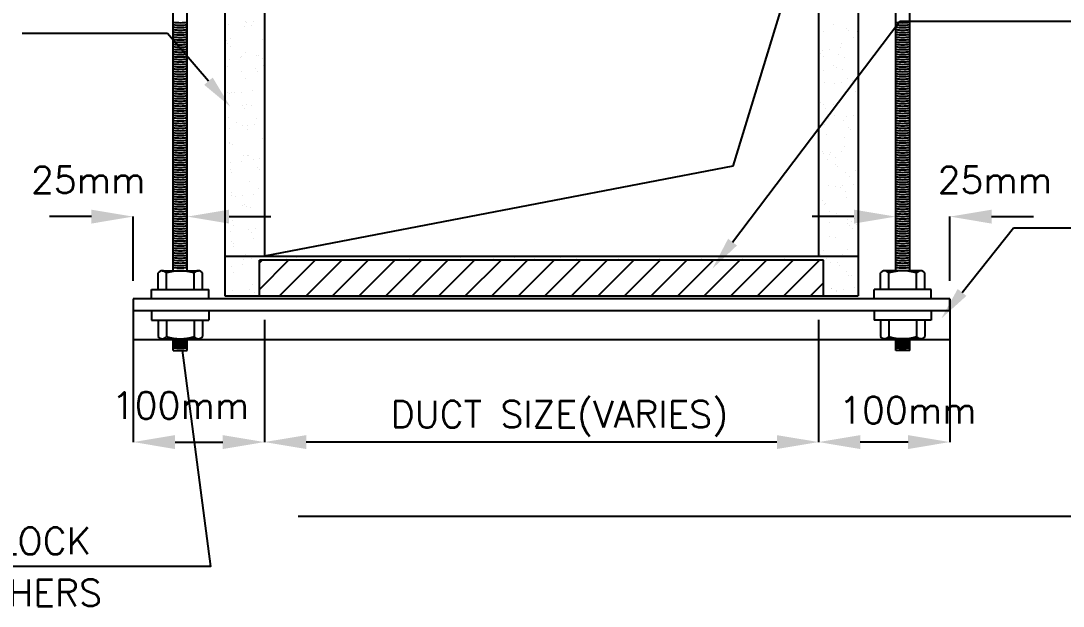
# Model space of a CAD drawing. Header units: millimetres. Extents: x 0 to 531, y -4 to 262.
# Drawn here: x 235.57 to 254.2, y 133.32 to 143.79 of the extents above; entities that cross this region are included whole.
import ezdxf
from ezdxf.enums import TextEntityAlignment as Align

# ---------------------------------------------------------------- set-up
doc = ezdxf.new("R2010")
doc.units = ezdxf.units.MM
for name, color, linetype in [('DUCT', 7, 'Continuous'), ('L', 7, 'Continuous'), ('text', 7, 'Continuous')]:
    doc.layers.add(name, color=color, linetype=linetype)
doc.styles.add('ROMANC', font='romans.shx', dxfattribs={"width": 0.65, "height": 200})

msp = doc.modelspace()

# ---------------------------------------------------------------- linework, layer by layer
for p, q in [((239.271, 143.72), (239.271, 143.72)), ((239.561, 143.679), (239.561, 143.679)), ((239.59, 143.774), (239.59, 143.774)), ((239.596, 143.762), (239.596, 143.762)), ((239.691, 143.71), (239.691, 143.71)), ((239.72, 143.779), (239.72, 143.779)), ((250.097, 143.729), (250.097, 143.729)), ((249.908, 143.605), (249.908, 143.605)), ((250.323, 143.649), (250.323, 143.649)), ((250.367, 143.609), (250.367, 143.609)), ((250.459, 143.498), (250.459, 143.498)), ((250.519, 143.602), (250.519, 143.602)), ((239.239, 143.432), (239.239, 143.432)), ((239.267, 143.376), (239.267, 143.376)), ((239.31, 143.478), (239.31, 143.478)), ((239.311, 143.336), (239.311, 143.336)), ((239.884, 143.456), (239.884, 143.456)), ((250.211, 143.306), (250.211, 143.306)), ((250.231, 143.381), (250.231, 143.381)), ((250.535, 143.349), (250.535, 143.349)), ((239.491, 143.131), (239.491, 143.131)), ((239.519, 143.146), (239.519, 143.146)), ((239.576, 143.219), (239.576, 143.219)), ((239.783, 143.176), (239.783, 143.176)), ((239.816, 143.173), (239.816, 143.173)), ((239.884, 143.112), (239.884, 143.112)), ((249.857, 143.209), (249.857, 143.209)), ((249.893, 143.264), (249.893, 143.264)), ((249.923, 143.145), (249.923, 143.145)), ((250.017, 143.28), (250.017, 143.28)), ((250.189, 143.195), (250.189, 143.195)), ((250.29, 143.131), (250.29, 143.131)), ((250.534, 143.142), (250.534, 143.142)), ((239.254, 142.972), (239.254, 142.972)), ((239.297, 143.105), (239.297, 143.105)), ((239.756, 142.928), (239.756, 142.928)), ((239.899, 142.996), (239.899, 142.996)), ((250.095, 142.991), (250.095, 142.991)), ((250.139, 142.951), (250.139, 142.951)), ((239.503, 142.88), (239.503, 142.88)), ((239.591, 142.76), (239.591, 142.76)), ((239.8, 142.888), (239.8, 142.888)), ((249.909, 142.899), (249.909, 142.899)), ((250.246, 142.921), (250.246, 142.921)), ((250.347, 142.761), (250.347, 142.761)), ((239.233, 142.577), (239.233, 142.577)), ((249.938, 142.685), (249.938, 142.685)), ((250.113, 142.675), (250.113, 142.675)), ((250.237, 142.691), (250.237, 142.691)), ((250.382, 142.598), (250.382, 142.598)), ((250.431, 142.717), (250.431, 142.717)), ((239.269, 142.513), (239.269, 142.513)), ((239.291, 142.488), (239.291, 142.488)), ((239.333, 142.513), (239.333, 142.513)), ((239.393, 142.5), (239.393, 142.5)), ((239.517, 142.516), (239.517, 142.516)), ((239.711, 142.542), (239.711, 142.542)), ((239.914, 142.536), (239.914, 142.536)), ((250.261, 142.461), (250.261, 142.461)), ((250.482, 142.533), (250.482, 142.533)), ((239.528, 142.27), (239.528, 142.27)), ((239.572, 142.23), (239.572, 142.23)), ((239.606, 142.3), (239.606, 142.3)), ((239.696, 142.282), (239.696, 142.282)), ((249.867, 142.333), (249.867, 142.333)), ((249.911, 142.293), (249.911, 142.293)), ((249.954, 142.225), (249.954, 142.225)), ((250.102, 142.301), (250.102, 142.301)), ((239.284, 142.053), (239.284, 142.053)), ((239.78, 142.04), (239.78, 142.04)), ((249.831, 141.998), (249.831, 141.998)), ((250.009, 142.043), (250.009, 142.043)), ((250.118, 142.103), (250.118, 142.103)), ((250.276, 142.001), (250.276, 142.001)), ((250.333, 142.086), (250.333, 142.086)), ((250.457, 142.102), (250.457, 142.102)), ((239.289, 141.868), (239.289, 141.868)), ((239.425, 141.98), (239.425, 141.98)), ((239.526, 141.915), (239.526, 141.915)), ((239.613, 141.911), (239.613, 141.911)), ((239.621, 141.84), (239.621, 141.84)), ((239.737, 141.927), (239.737, 141.927)), ((249.932, 141.934), (249.932, 141.934)), ((250.356, 141.885), (250.356, 141.885)), ((250.4, 141.845), (250.4, 141.845)), ((239.888, 141.685), (239.888, 141.685)), ((249.969, 141.765), (249.969, 141.765)), ((250.294, 141.704), (250.294, 141.704)), ((239.299, 141.593), (239.299, 141.593)), ((239.3, 141.613), (239.3, 141.613)), ((239.344, 141.572), (239.344, 141.572)), ((249.89, 141.445), (249.89, 141.445)), ((250.229, 141.454), (250.229, 141.454)), ((250.291, 141.541), (250.291, 141.541)), ((239.315, 141.254), (239.315, 141.254)), ((239.509, 141.279), (239.509, 141.279)), ((239.551, 141.382), (239.551, 141.382)), ((239.618, 141.382), (239.618, 141.382)), ((239.636, 141.38), (239.636, 141.38)), ((239.719, 141.318), (239.719, 141.318)), ((239.833, 141.322), (239.833, 141.322)), ((249.911, 141.413), (249.911, 141.413)), ((249.984, 141.305), (249.984, 141.305)), ((250.024, 141.401), (250.024, 141.401)), ((250.035, 141.429), (250.035, 141.429)), ((250.125, 141.337), (250.125, 141.337)), ((239.314, 141.133), (239.314, 141.133)), ((239.338, 141.086), (239.338, 141.086)), ((239.789, 141.164), (239.789, 141.164)), ((239.833, 141.124), (239.833, 141.124)), ((250.128, 141.227), (250.128, 141.227)), ((250.172, 141.187), (250.172, 141.187)), ((250.306, 141.082), (250.306, 141.082)), ((250.487, 141.106), (250.487, 141.106)), ((239.651, 140.92), (239.651, 140.92)), ((250.379, 140.997), (250.379, 140.997)), ((239.323, 140.724), (239.323, 140.724)), ((239.729, 140.69), (239.729, 140.69)), ((239.811, 140.784), (239.811, 140.784)), ((239.911, 140.72), (239.911, 140.72)), ((249.999, 140.845), (249.999, 140.845)), ((250.131, 140.823), (250.131, 140.823)), ((250.217, 140.803), (250.217, 140.803)), ((250.255, 140.84), (250.255, 140.84)), ((250.317, 140.739), (250.317, 140.739)), ((250.449, 140.865), (250.449, 140.865)), ((239.329, 140.673), (239.329, 140.673)), ((239.411, 140.648), (239.411, 140.648)), ((239.535, 140.665), (239.535, 140.665)), ((239.561, 140.507), (239.561, 140.507)), ((249.899, 140.57), (249.899, 140.57)), ((249.937, 140.507), (249.937, 140.507)), ((249.943, 140.529), (249.943, 140.529)), ((250.321, 140.622), (250.321, 140.622)), ((239.531, 140.488), (239.531, 140.488)), ((239.605, 140.466), (239.605, 140.466)), ((239.666, 140.46), (239.666, 140.46)), ((250.014, 140.386), (250.014, 140.386)), ((250.151, 140.339), (250.151, 140.339)), ((236.826, 140.289), (236.08, 140.289)), ((237.572, 139.141), (237.572, 140.289)), ((238.542, 139.8), (238.542, 140.289)), ((239.26, 140.185), (239.26, 140.185)), ((239.288, 140.289), (240.034, 140.289)), ((239.344, 140.213), (239.344, 140.213)), ((239.812, 140.276), (239.812, 140.276)), ((250.46, 140.289), (249.714, 140.289)), ((249.832, 140.166), (249.832, 140.166)), ((250.026, 140.192), (250.026, 140.192)), ((250.336, 140.162), (250.336, 140.162)), ((250.351, 140.234), (250.351, 140.234)), ((250.41, 140.205), (250.41, 140.205)), ((250.475, 140.251), (250.475, 140.251)), ((250.51, 140.141), (250.51, 140.141)), ((251.206, 139.8), (251.206, 140.289)), ((252.175, 139.141), (252.175, 140.289)), ((252.921, 140.289), (253.667, 140.289)), ((239.307, 140.016), (239.307, 140.016)), ((239.361, 140.121), (239.361, 140.121)), ((239.631, 140.059), (239.631, 140.059)), ((239.681, 140), (239.681, 140)), ((239.755, 140.076), (239.755, 140.076)), ((250.389, 140.121), (250.389, 140.121)), ((250.432, 140.081), (250.432, 140.081)), ((239.332, 139.849), (239.332, 139.849)), ((239.376, 139.809), (239.376, 139.809)), ((239.723, 139.89), (239.723, 139.89)), ((250.029, 139.926), (250.029, 139.926)), ((250.129, 139.909), (250.129, 139.909)), ((239.359, 139.753), (239.359, 139.753)), ((239.453, 139.588), (239.453, 139.588)), ((239.584, 139.618), (239.584, 139.618)), ((240.583, 139.57), (240.583, 139.57)), ((240.618, 139.571), (240.618, 139.571)), ((241.576, 139.569), (241.576, 139.569)), ((245.335, 139.574), (245.335, 139.574)), ((249.859, 139.606), (249.859, 139.606)), ((249.923, 139.681), (249.923, 139.681)), ((250.052, 139.577), (250.052, 139.577)), ((250.247, 139.603), (250.247, 139.603)), ((250.351, 139.702), (250.351, 139.702)), ((239.333, 139.402), (239.333, 139.402)), ((239.527, 139.427), (239.527, 139.427)), ((239.554, 139.523), (239.554, 139.523)), ((239.696, 139.54), (239.696, 139.54)), ((239.822, 139.401), (239.822, 139.401)), ((239.832, 138.987), (240.352, 139.508)), ((239.832, 139.462), (239.878, 139.508)), ((240.169, 139.512), (240.169, 139.512)), ((240.189, 138.87), (240.827, 139.508)), ((240.297, 139.525), (240.297, 139.525)), ((240.307, 139.537), (240.307, 139.537)), ((240.494, 139.555), (240.494, 139.555)), ((240.664, 138.87), (241.302, 139.508)), ((240.952, 139.561), (240.952, 139.561)), ((241.04, 139.526), (241.04, 139.526)), ((241.139, 138.87), (241.776, 139.508)), ((241.613, 138.87), (242.251, 139.508)), ((241.784, 139.527), (241.784, 139.527)), ((242.088, 138.87), (242.726, 139.508)), ((242.187, 139.566), (242.187, 139.566)), ((242.507, 139.54), (242.507, 139.54)), ((242.527, 139.529), (242.527, 139.529)), ((242.563, 138.87), (243.2, 139.508)), ((243.037, 138.87), (243.675, 139.508)), ((243.27, 139.53), (243.27, 139.53)), ((243.433, 139.56), (243.433, 139.56)), ((243.512, 138.87), (244.15, 139.508)), ((243.987, 138.87), (244.624, 139.508)), ((244.013, 139.532), (244.013, 139.532)), ((244.388, 139.551), (244.388, 139.551)), ((244.432, 139.511), (244.432, 139.511)), ((244.461, 138.87), (245.099, 139.508)), ((244.757, 139.533), (244.757, 139.533)), ((244.887, 139.515), (244.887, 139.515)), ((244.936, 138.87), (245.574, 139.508)), ((245.211, 139.558), (245.211, 139.558)), ((245.357, 139.53), (245.357, 139.53)), ((245.411, 138.87), (246.049, 139.508)), ((245.5, 139.534), (245.5, 139.534)), ((245.885, 138.87), (246.523, 139.508)), ((246.243, 139.536), (246.243, 139.536)), ((246.312, 139.522), (246.312, 139.522)), ((246.36, 138.87), (246.998, 139.508)), ((246.835, 138.87), (247.473, 139.508)), ((246.987, 139.537), (246.987, 139.537)), ((247.31, 138.87), (247.947, 139.508)), ((247.73, 139.538), (247.73, 139.538)), ((247.784, 138.87), (248.422, 139.508)), ((248.259, 138.87), (248.897, 139.508)), ((248.473, 139.54), (248.473, 139.54)), ((248.734, 138.87), (249.371, 139.508)), ((249.208, 138.87), (249.846, 139.508)), ((249.216, 139.541), (249.216, 139.541)), ((249.604, 139.518), (249.604, 139.518)), ((249.928, 139.561), (249.928, 139.561)), ((249.96, 139.542), (249.96, 139.542)), ((250.044, 139.466), (250.044, 139.466)), ((250.16, 139.464), (250.16, 139.464)), ((250.204, 139.423), (250.204, 139.423)), ((239.374, 139.293), (239.374, 139.293)), ((250.322, 139.311), (250.322, 139.311)), ((250.366, 139.242), (250.366, 139.242)), ((250.412, 139.233), (250.412, 139.233)), ((239.711, 139.08), (239.711, 139.08)), ((249.683, 138.87), (249.916, 139.103)), ((250.052, 139.009), (250.052, 139.009)), ((250.467, 139.014), (250.467, 139.014)), ((239.356, 138.961), (239.356, 138.961)), ((239.646, 138.99), (239.646, 138.99)), ((239.747, 138.926), (239.747, 138.926)), ((250.059, 139.006), (250.059, 139.006)), ((250.148, 138.972), (250.148, 138.972)), ((250.152, 138.945), (250.152, 138.945)), ((250.273, 138.988), (250.273, 138.988)), ((252.172, 138.82), (252.172, 138.09)), ((237.576, 138.61), (237.576, 136.258)), ((252.172, 138.61), (252.172, 136.258)), ((239.921, 138.446), (239.921, 136.258)), ((249.827, 138.446), (249.827, 136.258)), ((238.322, 136.258), (239.175, 136.258)), ((239.921, 136.258), (239.921, 136.258)), ((249.081, 136.258), (240.667, 136.258)), ((249.827, 136.258), (249.827, 136.258)), ((251.426, 136.258), (250.573, 136.258))]:
    msp.add_line(p, q)
for points in [[(236.826, 140.413), (236.826, 140.164), (237.572, 140.289)], [(239.288, 140.413), (239.288, 140.164), (238.542, 140.289)], [(250.46, 140.413), (250.46, 140.164), (251.206, 140.289)], [(252.921, 140.413), (252.921, 140.164), (252.175, 140.289)], [(238.322, 136.382), (238.322, 136.133), (237.576, 136.258)], [(239.175, 136.382), (239.175, 136.133), (239.921, 136.258)], [(240.667, 136.382), (240.667, 136.133), (239.921, 136.258)], [(249.081, 136.382), (249.081, 136.133), (249.827, 136.258)], [(250.573, 136.382), (250.573, 136.133), (249.827, 136.258)], [(251.426, 136.382), (251.426, 136.133), (252.172, 136.258)]]:
    msp.add_solid(points)
at = {"layer": 'DUCT'}
for p, q in [((239.212, 146.898), (239.212, 138.87)), ((250.536, 146.898), (250.536, 138.87)), ((239.921, 146.189), (239.921, 139.579)), ((249.827, 146.189), (249.827, 139.579)), ((238.187, 143.564), (235.591, 143.564)), ((238.919, 142.71), (238.187, 143.564)), ((239.212, 139.579), (250.536, 139.579)), ((249.916, 139.508), (239.832, 139.508)), ((239.832, 138.87), (239.832, 139.508)), ((249.916, 138.87), (249.916, 139.508)), ((239.212, 138.87), (250.536, 138.87)), ((252.172, 138.82), (237.576, 138.82)), ((237.576, 138.82), (237.576, 138.61)), ((237.576, 138.82), (237.576, 138.09)), ((252.172, 138.61), (252.172, 138.82)), ((237.576, 138.61), (252.172, 138.61)), ((237.576, 138.09), (252.172, 138.09)), ((255.053, 134.928), (240.523, 134.928))]:
    msp.add_line(p, q, dxfattribs=at)
msp.add_solid([(238.844, 142.645), (238.995, 142.775), (239.308, 142.257)], dxfattribs=at)
at = {"layer": 'L'}
for p, q in [((238.291, 139.32), (238.291, 146.491)), ((238.542, 139.32), (238.542, 146.491)), ((251.206, 139.32), (251.206, 146.491)), ((251.457, 139.32), (251.457, 146.491)), ((249.827, 146.189), (248.293, 141.191)), ((248.289, 139.833), (251.281, 143.785)), ((251.281, 143.785), (255.066, 143.785)), ((248.293, 141.191), (239.921, 139.579)), ((252.392, 138.933), (253.31, 140.089)), ((253.31, 140.089), (255.056, 140.089)), ((238.019, 138.986), (238.019, 139.281)), ((238.093, 139.32), (238.74, 139.32)), ((238.168, 138.986), (238.168, 139.281)), ((238.665, 138.986), (238.665, 139.281)), ((238.814, 138.986), (238.814, 139.281)), ((250.934, 138.986), (250.934, 139.281)), ((251.654, 139.32), (251.008, 139.32)), ((251.083, 138.986), (251.083, 139.281)), ((251.579, 138.986), (251.579, 139.281)), ((251.729, 138.986), (251.729, 139.281)), ((237.904, 138.986), (238.929, 138.986)), ((237.904, 138.82), (237.904, 138.986)), ((238.929, 138.82), (238.929, 138.986)), ((251.843, 138.986), (250.819, 138.986)), ((250.819, 138.82), (250.819, 138.986)), ((251.843, 138.82), (251.843, 138.986)), ((237.904, 138.607), (237.904, 138.44)), ((238.929, 138.607), (238.929, 138.44)), ((250.819, 138.607), (250.819, 138.44)), ((251.843, 138.607), (251.843, 138.44)), ((237.904, 138.44), (238.929, 138.44)), ((238.019, 138.44), (238.019, 138.145)), ((238.168, 138.44), (238.168, 138.145)), ((238.665, 138.44), (238.665, 138.145)), ((238.814, 138.44), (238.814, 138.145)), ((251.843, 138.44), (250.819, 138.44)), ((250.934, 138.44), (250.934, 138.145)), ((251.083, 138.44), (251.083, 138.145)), ((251.579, 138.44), (251.579, 138.145)), ((251.729, 138.44), (251.729, 138.145)), ((238.093, 138.106), (238.74, 138.106)), ((238.291, 137.897), (238.291, 138.106)), ((238.542, 137.897), (238.542, 138.106)), ((251.654, 138.106), (251.008, 138.106)), ((251.206, 137.897), (251.206, 138.106)), ((251.457, 137.897), (251.457, 138.106)), ((238.291, 137.897), (238.542, 137.897)), ((251.457, 137.897), (251.206, 137.897))]:
    msp.add_line(p, q, dxfattribs=at)
msp.add_lwpolyline([(238.448, 137.899), (238.955, 134.033), (228.411, 134.033)], dxfattribs=at)
for centre, radius, start, end in [((238.416, 144.61), 0.854, 261.541, 278.459), ((238.416, 144.566), 0.854, 261.541, 278.459), ((238.416, 144.522), 0.854, 261.541, 278.459), ((251.331, 144.61), 0.854, 261.541, 278.459), ((251.331, 144.566), 0.854, 261.541, 278.459), ((251.331, 144.522), 0.854, 261.541, 278.459), ((238.416, 144.478), 0.854, 261.541, 278.459), ((238.416, 144.435), 0.854, 261.541, 278.459), ((238.416, 144.391), 0.854, 261.541, 278.459), ((238.416, 144.347), 0.854, 261.541, 278.459), ((251.331, 144.478), 0.854, 261.541, 278.459), ((251.331, 144.435), 0.854, 261.541, 278.459), ((251.331, 144.391), 0.854, 261.541, 278.459), ((251.331, 144.347), 0.854, 261.541, 278.459), ((238.416, 144.303), 0.854, 261.541, 278.459), ((238.416, 144.259), 0.854, 261.541, 278.459), ((238.416, 144.216), 0.854, 261.541, 278.459), ((238.416, 144.172), 0.854, 261.541, 278.459), ((251.331, 144.303), 0.854, 261.541, 278.459), ((251.331, 144.259), 0.854, 261.541, 278.459), ((251.331, 144.216), 0.854, 261.541, 278.459), ((251.331, 144.172), 0.854, 261.541, 278.459), ((238.416, 144.128), 0.854, 261.541, 278.459), ((238.416, 144.084), 0.854, 261.541, 278.459), ((238.416, 144.04), 0.854, 261.541, 278.459), ((238.416, 143.997), 0.854, 261.541, 278.459), ((238.416, 143.953), 0.854, 261.541, 278.459), ((251.331, 144.128), 0.854, 261.541, 278.459), ((251.331, 144.084), 0.854, 261.541, 278.459), ((251.331, 144.04), 0.854, 261.541, 278.459), ((251.331, 143.997), 0.854, 261.541, 278.459), ((251.331, 143.953), 0.854, 261.541, 278.459), ((238.416, 143.909), 0.854, 261.541, 278.459), ((238.416, 143.865), 0.854, 261.541, 278.459), ((238.416, 143.821), 0.854, 261.541, 278.459), ((238.416, 143.777), 0.854, 261.541, 278.459), ((251.331, 143.909), 0.854, 261.541, 278.459), ((251.331, 143.865), 0.854, 261.541, 278.459), ((251.331, 143.821), 0.854, 261.541, 278.459), ((251.331, 143.777), 0.854, 261.541, 278.459), ((238.416, 143.734), 0.854, 261.541, 278.459), ((238.416, 143.69), 0.854, 261.541, 278.459), ((238.416, 143.646), 0.854, 261.541, 278.459), ((238.416, 143.602), 0.854, 261.541, 278.459), ((251.331, 143.734), 0.854, 261.541, 278.459), ((251.331, 143.69), 0.854, 261.541, 278.459), ((251.331, 143.646), 0.854, 261.541, 278.459), ((251.331, 143.602), 0.854, 261.541, 278.459), ((238.416, 143.558), 0.854, 261.541, 278.459), ((238.416, 143.515), 0.854, 261.541, 278.459), ((238.416, 143.471), 0.854, 261.541, 278.459), ((238.416, 143.427), 0.854, 261.541, 278.459), ((251.331, 143.558), 0.854, 261.541, 278.459), ((251.331, 143.515), 0.854, 261.541, 278.459), ((251.331, 143.471), 0.854, 261.541, 278.459), ((251.331, 143.427), 0.854, 261.541, 278.459), ((238.416, 143.383), 0.854, 261.541, 278.459), ((238.416, 143.339), 0.854, 261.541, 278.459), ((238.416, 143.296), 0.854, 261.541, 278.459), ((238.416, 143.252), 0.854, 261.541, 278.459), ((238.416, 143.208), 0.854, 261.541, 278.459), ((251.331, 143.383), 0.854, 261.541, 278.459), ((251.331, 143.339), 0.854, 261.541, 278.459), ((251.331, 143.296), 0.854, 261.541, 278.459), ((251.331, 143.252), 0.854, 261.541, 278.459), ((251.331, 143.208), 0.854, 261.541, 278.459), ((238.416, 143.164), 0.854, 261.541, 278.459), ((238.416, 143.12), 0.854, 261.541, 278.459), ((238.416, 143.076), 0.854, 261.541, 278.459), ((238.416, 143.033), 0.854, 261.541, 278.459), ((251.331, 143.164), 0.854, 261.541, 278.459), ((251.331, 143.12), 0.854, 261.541, 278.459), ((251.331, 143.076), 0.854, 261.541, 278.459), ((251.331, 143.033), 0.854, 261.541, 278.459), ((238.416, 142.989), 0.854, 261.541, 278.459), ((238.416, 142.945), 0.854, 261.541, 278.459), ((238.416, 142.945), 0.897, 261.9526, 278.0474), ((238.416, 142.854), 0.854, 261.541, 278.459), ((251.331, 142.989), 0.854, 261.541, 278.459), ((251.331, 142.945), 0.854, 261.541, 278.459), ((251.331, 142.945), 0.897, 261.9526, 278.0474), ((251.331, 142.854), 0.854, 261.541, 278.459), ((238.416, 142.81), 0.854, 261.541, 278.459), ((238.416, 142.767), 0.854, 261.541, 278.459), ((238.416, 142.723), 0.854, 261.541, 278.459), ((238.416, 142.679), 0.854, 261.541, 278.459), ((251.331, 142.81), 0.854, 261.541, 278.459), ((251.331, 142.767), 0.854, 261.541, 278.459), ((251.331, 142.723), 0.854, 261.541, 278.459), ((251.331, 142.679), 0.854, 261.541, 278.459), ((238.416, 142.635), 0.854, 261.541, 278.459), ((238.416, 142.591), 0.854, 261.541, 278.459), ((238.416, 142.548), 0.854, 261.541, 278.459), ((238.416, 142.504), 0.854, 261.541, 278.459), ((251.331, 142.635), 0.854, 261.541, 278.459), ((251.331, 142.591), 0.854, 261.541, 278.459), ((251.331, 142.548), 0.854, 261.541, 278.459), ((251.331, 142.504), 0.854, 261.541, 278.459), ((238.416, 142.46), 0.854, 261.541, 278.459), ((238.416, 142.416), 0.854, 261.541, 278.459), ((238.416, 142.372), 0.854, 261.541, 278.459), ((238.416, 142.328), 0.854, 261.541, 278.459), ((238.416, 142.285), 0.854, 261.541, 278.459), ((251.331, 142.46), 0.854, 261.541, 278.459), ((251.331, 142.416), 0.854, 261.541, 278.459), ((251.331, 142.372), 0.854, 261.541, 278.459), ((251.331, 142.328), 0.854, 261.541, 278.459), ((251.331, 142.285), 0.854, 261.541, 278.459), ((238.416, 142.241), 0.854, 261.541, 278.459), ((238.416, 142.197), 0.854, 261.541, 278.459), ((238.416, 142.153), 0.854, 261.541, 278.459), ((238.416, 142.109), 0.854, 261.541, 278.459), ((251.331, 142.241), 0.854, 261.541, 278.459), ((251.331, 142.197), 0.854, 261.541, 278.459), ((251.331, 142.153), 0.854, 261.541, 278.459), ((251.331, 142.109), 0.854, 261.541, 278.459), ((238.416, 142.066), 0.854, 261.541, 278.459), ((238.416, 142.022), 0.854, 261.541, 278.459), ((238.416, 141.978), 0.854, 261.541, 278.459), ((238.416, 141.934), 0.854, 261.541, 278.459), ((251.331, 142.066), 0.854, 261.541, 278.459), ((251.331, 142.022), 0.854, 261.541, 278.459), ((251.331, 141.978), 0.854, 261.541, 278.459), ((251.331, 141.934), 0.854, 261.541, 278.459), ((238.416, 141.89), 0.854, 261.541, 278.459), ((238.416, 141.847), 0.854, 261.541, 278.459), ((238.416, 141.803), 0.854, 261.541, 278.459), ((238.416, 141.759), 0.854, 261.541, 278.459), ((251.331, 141.89), 0.854, 261.541, 278.459), ((251.331, 141.847), 0.854, 261.541, 278.459), ((251.331, 141.803), 0.854, 261.541, 278.459), ((251.331, 141.759), 0.854, 261.541, 278.459), ((238.416, 141.715), 0.854, 261.541, 278.459), ((238.416, 141.671), 0.854, 261.541, 278.459), ((238.416, 141.627), 0.854, 261.541, 278.459), ((238.416, 141.584), 0.854, 261.541, 278.459), ((238.416, 141.54), 0.854, 261.541, 278.459), ((251.331, 141.715), 0.854, 261.541, 278.459), ((251.331, 141.671), 0.854, 261.541, 278.459), ((251.331, 141.627), 0.854, 261.541, 278.459), ((251.331, 141.584), 0.854, 261.541, 278.459), ((251.331, 141.54), 0.854, 261.541, 278.459), ((238.416, 141.496), 0.854, 261.541, 278.459), ((238.416, 141.452), 0.854, 261.541, 278.459), ((238.416, 141.408), 0.854, 261.541, 278.459), ((238.416, 141.365), 0.854, 261.541, 278.459), ((251.331, 141.496), 0.854, 261.541, 278.459), ((251.331, 141.452), 0.854, 261.541, 278.459), ((251.331, 141.408), 0.854, 261.541, 278.459), ((251.331, 141.365), 0.854, 261.541, 278.459), ((238.416, 141.321), 0.854, 261.541, 278.459), ((238.416, 141.277), 0.854, 261.541, 278.459), ((238.416, 141.233), 0.854, 261.541, 278.459), ((238.416, 141.189), 0.854, 261.541, 278.459), ((251.331, 141.321), 0.854, 261.541, 278.459), ((251.331, 141.277), 0.854, 261.541, 278.459), ((251.331, 141.233), 0.854, 261.541, 278.459), ((251.331, 141.189), 0.854, 261.541, 278.459), ((238.416, 141.146), 0.854, 261.541, 278.459), ((238.416, 141.102), 0.854, 261.541, 278.459), ((238.416, 141.058), 0.854, 261.541, 278.459), ((238.416, 141.014), 0.854, 261.541, 278.459), ((251.331, 141.146), 0.854, 261.541, 278.459), ((251.331, 141.102), 0.854, 261.541, 278.459), ((251.331, 141.058), 0.854, 261.541, 278.459), ((251.331, 141.014), 0.854, 261.541, 278.459), ((238.416, 140.97), 0.854, 261.541, 278.459), ((238.416, 140.926), 0.854, 261.541, 278.459), ((238.416, 140.883), 0.854, 261.541, 278.459), ((238.416, 140.839), 0.854, 261.541, 278.459), ((238.416, 140.795), 0.854, 261.541, 278.459), ((251.331, 140.97), 0.854, 261.541, 278.459), ((251.331, 140.926), 0.854, 261.541, 278.459), ((251.331, 140.883), 0.854, 261.541, 278.459), ((251.331, 140.839), 0.854, 261.541, 278.459), ((251.331, 140.795), 0.854, 261.541, 278.459), ((238.416, 140.751), 0.854, 261.541, 278.459), ((238.416, 140.707), 0.854, 261.541, 278.459), ((238.416, 140.664), 0.854, 261.541, 278.459), ((238.416, 140.62), 0.854, 261.541, 278.459), ((251.331, 140.751), 0.854, 261.541, 278.459), ((251.331, 140.707), 0.854, 261.541, 278.459), ((251.331, 140.664), 0.854, 261.541, 278.459), ((251.331, 140.62), 0.854, 261.541, 278.459), ((238.416, 140.576), 0.854, 261.541, 278.459), ((238.416, 140.532), 0.854, 261.541, 278.459), ((238.416, 140.488), 0.854, 261.541, 278.459), ((238.416, 140.445), 0.854, 261.541, 278.459), ((251.331, 140.576), 0.854, 261.541, 278.459), ((251.331, 140.532), 0.854, 261.541, 278.459), ((251.331, 140.488), 0.854, 261.541, 278.459), ((251.331, 140.445), 0.854, 261.541, 278.459), ((238.416, 140.401), 0.854, 261.541, 278.459), ((238.416, 140.357), 0.854, 261.541, 278.459), ((238.416, 140.313), 0.854, 261.541, 278.459), ((238.416, 140.269), 0.854, 261.541, 278.459), ((251.331, 140.401), 0.854, 261.541, 278.459), ((251.331, 140.357), 0.854, 261.541, 278.459), ((251.331, 140.313), 0.854, 261.541, 278.459), ((251.331, 140.269), 0.854, 261.541, 278.459), ((238.094, 139.229), 0.0916, 35.3121, 144.6879), ((238.416, 138.505), 0.815, 72.2813, 107.7187), ((238.416, 140.269), 0.897, 261.9526, 278.0474), ((238.739, 139.229), 0.0916, 35.3121, 144.6879), ((251.008, 139.229), 0.0916, 35.3121, 144.6879), ((251.331, 138.505), 0.815, 72.2813, 107.7187), ((251.331, 140.269), 0.897, 261.9526, 278.0474), ((251.654, 139.229), 0.0916, 35.3121, 144.6879), ((238.094, 138.198), 0.0916, 215.3121, 324.6879), ((238.416, 138.921), 0.815, 252.2813, 287.7187), ((238.416, 138.95), 0.867, 261.667, 278.333), ((238.739, 138.198), 0.0916, 215.3121, 324.6879), ((251.008, 138.198), 0.0916, 215.3121, 324.6879), ((251.331, 138.921), 0.815, 252.2813, 287.7187), ((251.331, 138.95), 0.867, 261.667, 278.333), ((251.654, 138.198), 0.0916, 215.3121, 324.6879), ((238.416, 138.95), 0.885, 261.8421, 278.1579), ((238.416, 138.95), 0.904, 262.01, 277.99), ((238.416, 138.95), 0.922, 262.1712, 277.8288), ((238.416, 138.876), 0.867, 261.667, 278.333), ((238.416, 138.95), 0.941, 262.3259, 277.6741), ((238.416, 138.876), 0.885, 261.8421, 278.1579), ((238.416, 138.876), 0.904, 262.01, 277.99), ((238.416, 138.876), 0.922, 262.1712, 277.8288), ((238.416, 138.876), 0.941, 262.3259, 277.6741), ((251.331, 138.95), 0.885, 261.8421, 278.1579), ((251.331, 138.95), 0.904, 262.01, 277.99), ((251.331, 138.95), 0.922, 262.1712, 277.8288), ((251.331, 138.95), 0.941, 262.3259, 277.6741), ((251.331, 138.876), 0.867, 261.667, 278.333), ((251.331, 138.876), 0.885, 261.8421, 278.1579), ((251.331, 138.876), 0.904, 262.01, 277.99), ((251.331, 138.876), 0.922, 262.1712, 277.8288), ((251.331, 138.876), 0.941, 262.3259, 277.6741)]:
    msp.add_arc(centre, radius, start, end, dxfattribs=at)
for points in [[(248.368, 139.773), (248.21, 139.893), (247.929, 139.357)], [(252.47, 138.871), (252.314, 138.995), (252.021, 138.466)]]:
    msp.add_solid(points, dxfattribs=at)

# ---------------------------------------------------------------- texts
at = {"style": 'ROMANC'}
for s, height, p in [('25mm', 0.4774, (236.769, 140.945)), ('25mm', 0.4774, (252.978, 140.945)), ('100mm', 0.4774, (238.419, 136.914)), ('DUCT SIZE(VARIES)', 0.47736, (245.192, 136.755)), ('100mm', 0.4774, (251.422, 136.827))]:
    msp.add_text(s, height=height, dxfattribs=at).set_placement(p, align=Align.MIDDLE_CENTER)
at = {"layer": 'text', "style": 'ROMANC'}
for s, p in [('GALV. DROP ROD & LOCK', (228.551, 134.251)), ('NUTS WITH WASHERS', (230.345, 133.324))]:
    msp.add_text(s, height=0.47736, dxfattribs=at).set_placement(p)

doc.saveas('drawing.dxf')
